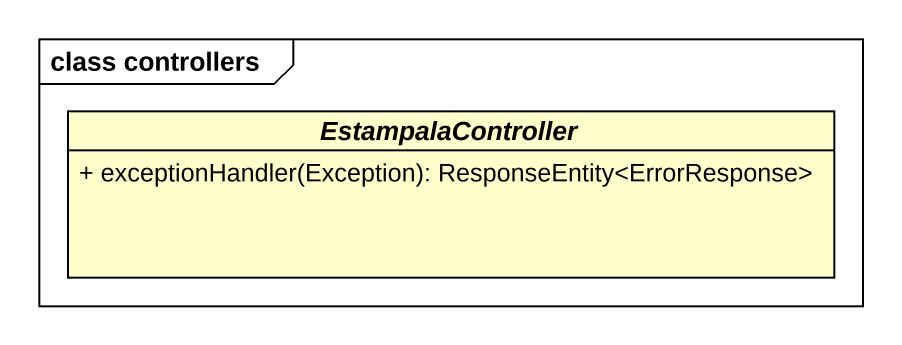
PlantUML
@startuml
mainframe class controllers
hide circle
hide empty members
skinparam classAttributeIconSize 0
abstract class EstampalaController {
  + exceptionHandler(Exception): ResponseEntity<ErrorResponse>
}
@enduml
